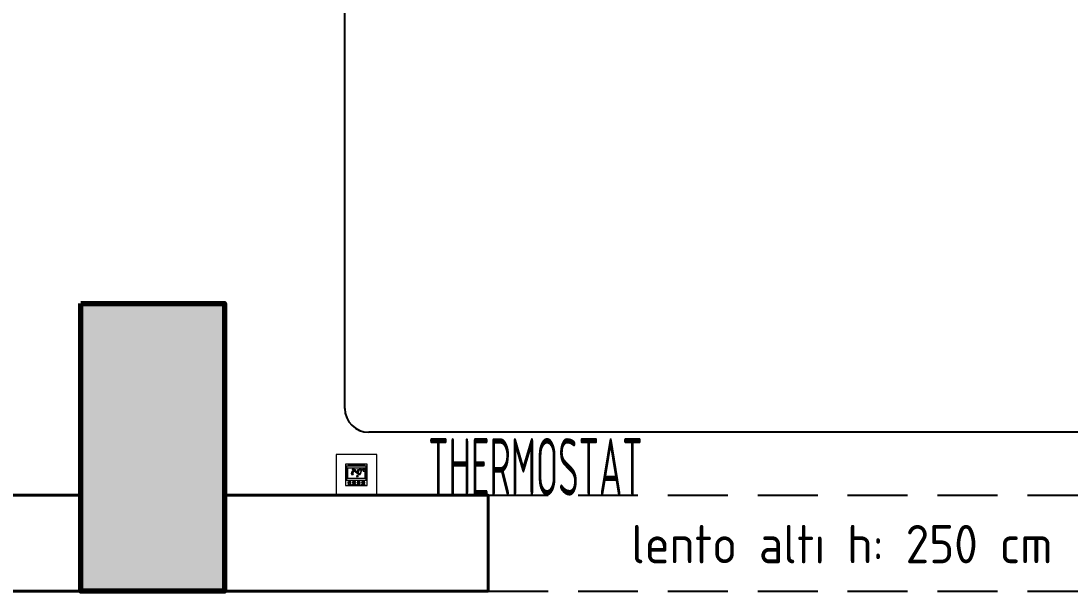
# Model space of a CAD drawing. Header units: centimetres. Extents: x 31 to 22766, y 238 to 3306.
# Drawn here: x 2354.5 to 2573.4, y 802 to 921 of the extents above; entities that cross this region are included whole.
import ezdxf
from ezdxf.xclip import XClip

# ---------------------------------------------------------------- set-up
doc = ezdxf.new("R2010")
doc.units = ezdxf.units.CM
doc.header["$XCLIPFRAME"] = 0
doc.linetypes.add('HIDDEN', pattern=[0.375, 0.25, -0.125])
doc.linetypes.add('HIDDEN2', pattern=[0.1875, 0.125, -0.0625])
for name, color, linetype, lineweight in [('00_BORDA_BETONARME', 5, 'Continuous', 70), ('00_BORDA_DUVAR', 8, 'Continuous', 40), ('00_BORDA_SIVA', 5, 'Continuous', 25), ('00_BORDA_TARAMA', 5, 'Continuous', 9), ('elektr.k anahtar-priz', 4, 'Continuous', 0), ('Elektrik Anahtar Priz.', 4, 'Continuous', 0), ('YAZI1', 8, 'Continuous', 5)]:
    doc.layers.add(name, color=color, linetype=linetype, lineweight=lineweight)
doc.layers.add('M-CİHAZ', color=7, linetype='Continuous')
doc.layers.add('M-VRF-BORU', color=3, linetype='Continuous')
doc.styles.add('240402_MXM-MLT-DD-MG-E-108-200-SUPERPOZE$0$Standard', font='geniso.shx')
doc.styles.add('style1', font='GENISO.shx', dxfattribs={"height": 80})

# ---------------------------------------------------------------- blocks, each defined once
blk = doc.blocks.new('BETONARME PLANI')
at = {"layer": '00_BORDA_TARAMA'}
h = blk.add_hatch(dxfattribs=at)
h.set_pattern_fill('ANSI36', color=256)
h.set_pattern_definition([(45, (25862.2684, -18283.2323), (1.68379802, 6.1739261), [7.9375, -1.5875, 0, -1.5875])])
h.paths.add_polyline_path([(37985.64, 1232.62), (37985.64, 1202.62), (37925.64, 1202.62), (37925.64, 1232.62)])
h.paths.add_polyline_path([(37955.64, 902.62), (37985.64, 902.62), (37985.64, 842.62), (37955.64, 842.62)])
h.paths.add_polyline_path([(37985.64, 1792.62), (37985.64, 1762.62), (37925.64, 1762.62), (37925.64, 1792.62)])
h.paths.add_polyline_path([(37090.64, 842.62), (37130.64, 842.62), (37130.64, 882.62), (37090.64, 882.62)])
h.paths.add_polyline_path([(37985.64, 352.62), (37985.64, 322.62), (37925.64, 322.62), (37925.64, 352.62)])
h.paths.add_polyline_path([(37090.64, 1272.62), (37130.64, 1272.62), (37130.64, 1312.62), (37090.64, 1312.62)])
h.paths.add_polyline_path([(37555.64, 1302.62), (37585.64, 1302.62), (37585.64, 1202.62), (37555.64, 1202.62)])
h.paths.add_polyline_path([(37100.64, 382.62), (37130.64, 382.62), (37130.64, 322.62), (37100.64, 322.62)])
h.paths.add_polyline_path([(37130.64, 1752.62), (37130.64, 1792.62), (37100.64, 1792.62), (37100.64, 1752.62)])
h.paths.add_polyline_path([(37585.64, 352.62), (37585.64, 322.62), (37525.64, 322.62), (37525.64, 352.62)])
h.paths.add_polyline_path([(37585.64, 842.62), (37560.64, 842.62), (37560.64, 992.62), (37585.64, 992.62)])
h.paths.add_polyline_path([(36035.64, 382.62), (36065.64, 382.62), (36065.64, 322.62), (36035.64, 322.62)])
h.paths.add_polyline_path([(36645.64, 1792.62), (36675.64, 1792.62), (36675.64, 1732.62), (36645.64, 1732.62)])
h.paths.add_polyline_path([(35505.64, 382.62), (35535.64, 382.62), (35535.64, 322.62), (35505.64, 322.62)])
h.paths.add_polyline_path([(36065.64, 1792.62), (36065.64, 1767.62), (35915.64, 1767.62), (35915.64, 1792.62)])
h.paths.add_polyline_path([(37585.64, 1792.62), (37585.64, 1762.62), (37525.64, 1762.62), (37525.64, 1792.62)])
h.paths.add_polyline_path([(36645.64, 382.62), (36675.64, 382.62), (36675.64, 322.62), (36645.64, 322.62)])
h.paths.add_polyline_path([(36645.64, 902.62), (36675.64, 902.62), (36675.64, 842.62), (36645.64, 842.62)])
h.paths.add_polyline_path([(36065.64, 1297.62), (36065.64, 1272.62), (35915.64, 1272.62), (35915.64, 1297.62)])
h.paths.add_polyline_path([(35565.64, 1302.62), (35565.64, 1272.62), (35505.64, 1272.62), (35505.64, 1302.62)])
h.paths.add_polyline_path([(36035.64, 902.62), (36065.64, 902.62), (36065.64, 842.62), (36035.64, 842.62)])
h.paths.add_polyline_path([(35505.64, 902.62), (35535.64, 902.62), (35535.64, 842.62), (35505.64, 842.62)])
h.paths.add_polyline_path([(34925.64, 352.62), (34925.64, 322.62), (34865.64, 322.62), (34865.64, 352.62)])
h.paths.add_polyline_path([(34865.64, 992.62), (34890.64, 992.62), (34890.64, 842.62), (34865.64, 842.62)])
h.paths.add_polyline_path([(34925.64, 1792.62), (34925.64, 1762.62), (34865.64, 1762.62), (34865.64, 1792.62)])
h.paths.add_polyline_path([(34925.64, 1302.62), (34925.64, 1272.62), (34865.64, 1272.62), (34865.64, 1302.62)])
h.paths.add_polyline_path([(36645.64, 1332.62), (36675.64, 1332.62), (36675.64, 1272.62), (36645.64, 1272.62)])
h.paths.add_polyline_path([(35505.64, 1762.62), (35505.64, 1792.62), (35565.64, 1792.62), (35565.64, 1762.62)])
at = {"layer": '00_BORDA_BETONARME', "lineweight": 70, "ltscale": 3}
blk.add_lwpolyline([(36645.64, 382.62), (36675.64, 382.62), (36675.64, 322.62), (36645.64, 322.62)], close=True, dxfattribs=at)
blk = doc.blocks.new('DUVAR PLANI')
at = {"layer": '00_BORDA_DUVAR', "lineweight": 40}
blk.add_lwpolyline([(36645.64, 5322.62), (36560.64, 5322.62), (36560.64, 5342.62), (36645.64, 5342.62)], dxfattribs=at)
at = {"layer": '00_BORDA_DUVAR', "lineweight": 40, "extrusion": (1.81127e-16, 0, -1)}
blk.add_lwpolyline([(-36675.64, 5322.62), (-36730.64, 5322.62), (-36730.64, 5342.62), (-36675.64, 5342.62)], dxfattribs=at)
at = {"layer": '00_BORDA_SIVA', "color": 251, "linetype": 'HIDDEN', "ltscale": 50}
for p, q in [((36730.64, 5342.62), (36880.64, 5342.62)), ((36730.64, 5322.62), (36880.64, 5322.62))]:
    blk.add_line(p, q, dxfattribs=at)
blk.add_blockref('BETONARME PLANI', (0, 5000))
blk = doc.blocks.new('termostat')
at = {"layer": 'elektr.k anahtar-priz', "lineweight": 5}
for p, q in [((42956.65, 2726.3, -297.18), (42956.65, 2726.15, -297.18)), ((42956.68, 2726.11, -297.18), (42956.69, 2726.11, -297.18)), ((42956.71, 2726.15, -297.18), (42956.71, 2726.3, -297.18)), ((42956.74, 2726.34, -297.18), (42956.79, 2726.34, -297.18)), ((42956.82, 2726.3, -297.18), (42956.82, 2726.15, -297.18)), ((42956.85, 2726.11, -297.18), (42956.86, 2726.11, -297.18)), ((42956.88, 2726.15, -297.18), (42956.88, 2726.3, -297.18)), ((42956.91, 2726.34, -297.18), (42956.97, 2726.34, -297.18)), ((42956.99, 2726.3, -297.18), (42956.99, 2726.15, -297.18)), ((42957.02, 2726.11, -297.18), (42957.03, 2726.11, -297.18)), ((42957.05, 2726.15, -297.18), (42957.05, 2726.3, -297.18)), ((42957.08, 2726.34, -297.18), (42957.14, 2726.34, -297.18)), ((42957.16, 2726.3, -297.18), (42957.16, 2726.15, -297.18)), ((42957.19, 2726.11, -297.18), (42957.2, 2726.11, -297.18)), ((42957.23, 2726.15, -297.18), (42957.23, 2726.3, -297.18)), ((42957.25, 2726.34, -297.18), (42957.31, 2726.34, -297.18)), ((42957.33, 2726.3, -297.18), (42957.33, 2726.15, -297.18)), ((42957.36, 2726.11, -297.18), (42957.37, 2726.11, -297.18)), ((42957.4, 2726.15, -297.18), (42957.4, 2726.3, -297.18)), ((42957.42, 2726.34, -297.18), (42957.48, 2726.34, -297.18)), ((42957.5, 2726.3, -297.18), (42957.5, 2726.15, -297.18)), ((42957.53, 2726.11, -297.18), (42957.54, 2726.11, -297.18)), ((42957.57, 2726.15, -297.18), (42957.57, 2726.3, -297.18)), ((42957.59, 2726.34, -297.18), (42957.65, 2726.34, -297.18)), ((42957.68, 2726.3, -297.18), (42957.68, 2726.15, -297.18)), ((42957.7, 2726.11, -297.18), (42957.71, 2726.11, -297.18)), ((42957.74, 2726.15, -297.18), (42957.74, 2726.3, -297.18)), ((42957.76, 2726.34, -297.18), (42957.82, 2726.34, -297.18)), ((42957.85, 2726.3, -297.18), (42957.85, 2726.15, -297.18)), ((42957.87, 2726.11, -297.18), (42957.88, 2726.11, -297.18)), ((42957.91, 2726.15, -297.18), (42957.91, 2726.3, -297.18)), ((42957.93, 2726.34, -297.18), (42957.99, 2726.34, -297.18)), ((42958.02, 2726.3, -297.18), (42958.02, 2726.15, -297.18)), ((42958.04, 2726.11, -297.18), (42958.05, 2726.11, -297.18)), ((42958.08, 2726.15, -297.18), (42958.08, 2726.3, -297.18)), ((42958.11, 2726.34, -297.18), (42958.16, 2726.34, -297.18)), ((42958.19, 2726.3, -297.18), (42958.19, 2726.15, -297.18)), ((42958.21, 2726.11, -297.18), (42958.22, 2726.11, -297.18)), ((42958.25, 2726.15, -297.18), (42958.25, 2726.3, -297.18)), ((42958.28, 2726.34, -297.18), (42958.33, 2726.34, -297.18)), ((42958.36, 2726.3, -297.18), (42958.36, 2726.15, -297.18)), ((42958.39, 2726.11, -297.18), (42958.39, 2726.11, -297.18)), ((42958.42, 2726.15, -297.18), (42958.42, 2726.3, -297.18)), ((42958.45, 2726.34, -297.18), (42958.5, 2726.34, -297.18)), ((42958.53, 2726.3, -297.18), (42958.53, 2726.15, -297.18)), ((42958.56, 2726.11, -297.18), (42958.57, 2726.11, -297.18)), ((42958.59, 2726.15, -297.18), (42958.59, 2726.3, -297.18)), ((42958.62, 2726.34, -297.18), (42958.67, 2726.34, -297.18)), ((42958.7, 2726.3, -297.18), (42958.7, 2726.15, -297.18)), ((42958.73, 2726.11, -297.18), (42958.74, 2726.11, -297.18)), ((42958.76, 2726.15, -297.18), (42958.76, 2726.3, -297.18)), ((42958.79, 2726.34, -297.18), (42958.84, 2726.34, -297.18)), ((42958.87, 2726.3, -297.18), (42958.87, 2726.15, -297.18)), ((42958.9, 2726.11, -297.18), (42958.91, 2726.11, -297.18)), ((42958.93, 2726.15, -297.18), (42958.93, 2726.3, -297.18)), ((42958.96, 2726.34, -297.18), (42959.02, 2726.34, -297.18)), ((42959.04, 2726.3, -297.18), (42959.04, 2726.15, -297.18)), ((42959.07, 2726.11, -297.18), (42959.08, 2726.11, -297.18)), ((42959.1, 2726.15, -297.18), (42959.1, 2726.3, -297.18)), ((42959.13, 2726.34, -297.18), (42959.19, 2726.34, -297.18)), ((42959.21, 2726.3, -297.18), (42959.21, 2726.15, -297.18)), ((42959.24, 2726.11, -297.18), (42959.25, 2726.11, -297.18)), ((42959.27, 2726.15, -297.18), (42959.27, 2726.3, -297.18)), ((42959.3, 2726.34, -297.18), (42959.36, 2726.34, -297.18)), ((42959.38, 2726.3, -297.18), (42959.38, 2726.15, -297.18)), ((42959.41, 2726.11, -297.18), (42959.42, 2726.11, -297.18)), ((42959.45, 2726.15, -297.18), (42959.45, 2726.3, -297.18)), ((42959.47, 2726.34, -297.18), (42959.53, 2726.34, -297.18)), ((42959.55, 2726.3, -297.18), (42959.55, 2726.15, -297.18)), ((42959.58, 2726.11, -297.18), (42959.59, 2726.11, -297.18)), ((42959.62, 2726.15, -297.18), (42959.62, 2726.3, -297.18)), ((42959.64, 2726.34, -297.18), (42959.7, 2726.34, -297.18)), ((42959.73, 2726.3, -297.18), (42959.73, 2726.15, -297.18)), ((42959.75, 2726.11, -297.18), (42959.76, 2726.11, -297.18)), ((42959.79, 2726.15, -297.18), (42959.79, 2726.3, -297.18)), ((42959.81, 2726.34, -297.18), (42959.87, 2726.34, -297.18)), ((42959.9, 2726.3, -297.18), (42959.9, 2726.15, -297.18)), ((42959.92, 2726.11, -297.18), (42959.93, 2726.11, -297.18)), ((42959.96, 2726.15, -297.18), (42959.96, 2726.3, -297.18)), ((42959.98, 2726.34, -297.18), (42960.04, 2726.34, -297.18)), ((42960.07, 2726.3, -297.18), (42960.07, 2726.15, -297.18)), ((42960.09, 2726.11, -297.18), (42960.1, 2726.11, -297.18)), ((42960.13, 2726.15, -297.18), (42960.13, 2726.3, -297.18)), ((42956.65, 2721.88, -297.18), (42956.65, 2722.03, -297.18)), ((42956.68, 2722.07, -297.18), (42956.69, 2722.07, -297.18)), ((42956.71, 2722.03, -297.18), (42956.71, 2721.88, -297.18)), ((42956.74, 2721.84, -297.18), (42956.79, 2721.84, -297.18)), ((42956.82, 2721.88, -297.18), (42956.82, 2722.03, -297.18)), ((42956.85, 2722.07, -297.18), (42956.86, 2722.07, -297.18)), ((42956.88, 2722.03, -297.18), (42956.88, 2721.88, -297.18)), ((42956.91, 2721.84, -297.18), (42956.97, 2721.84, -297.18)), ((42956.99, 2721.88, -297.18), (42956.99, 2722.03, -297.18)), ((42957.02, 2722.07, -297.18), (42957.03, 2722.07, -297.18)), ((42957.05, 2722.03, -297.18), (42957.05, 2721.88, -297.18)), ((42957.08, 2721.84, -297.18), (42957.14, 2721.84, -297.18)), ((42957.16, 2721.88, -297.18), (42957.16, 2722.03, -297.18)), ((42957.19, 2722.07, -297.18), (42957.2, 2722.07, -297.18)), ((42957.23, 2722.03, -297.18), (42957.23, 2721.88, -297.18)), ((42957.25, 2721.84, -297.18), (42957.31, 2721.84, -297.18)), ((42957.33, 2721.88, -297.18), (42957.33, 2722.03, -297.18)), ((42957.36, 2722.07, -297.18), (42957.37, 2722.07, -297.18)), ((42957.4, 2722.03, -297.18), (42957.4, 2721.88, -297.18)), ((42957.42, 2721.84, -297.18), (42957.48, 2721.84, -297.18)), ((42957.5, 2721.88, -297.18), (42957.5, 2722.03, -297.18)), ((42957.53, 2722.07, -297.18), (42957.54, 2722.07, -297.18)), ((42957.57, 2722.03, -297.18), (42957.57, 2721.88, -297.18)), ((42957.59, 2721.84, -297.18), (42957.65, 2721.84, -297.18)), ((42957.68, 2721.88, -297.18), (42957.68, 2722.03, -297.18)), ((42957.7, 2722.07, -297.18), (42957.71, 2722.07, -297.18)), ((42957.74, 2722.03, -297.18), (42957.74, 2721.88, -297.18)), ((42957.76, 2721.84, -297.18), (42957.82, 2721.84, -297.18)), ((42957.85, 2721.88, -297.18), (42957.85, 2722.03, -297.18)), ((42957.87, 2722.07, -297.18), (42957.88, 2722.07, -297.18)), ((42957.91, 2722.03, -297.18), (42957.91, 2721.88, -297.18)), ((42957.93, 2721.84, -297.18), (42957.99, 2721.84, -297.18)), ((42958.02, 2721.88, -297.18), (42958.02, 2722.03, -297.18)), ((42958.04, 2722.07, -297.18), (42958.05, 2722.07, -297.18)), ((42958.08, 2722.03, -297.18), (42958.08, 2721.88, -297.18)), ((42958.11, 2721.84, -297.18), (42958.16, 2721.84, -297.18)), ((42958.19, 2721.88, -297.18), (42958.19, 2722.03, -297.18)), ((42958.21, 2722.07, -297.18), (42958.22, 2722.07, -297.18)), ((42958.25, 2722.03, -297.18), (42958.25, 2721.88, -297.18)), ((42958.28, 2721.84, -297.18), (42958.33, 2721.84, -297.18)), ((42958.36, 2721.88, -297.18), (42958.36, 2722.03, -297.18)), ((42958.39, 2722.07, -297.18), (42958.39, 2722.07, -297.18)), ((42958.42, 2722.03, -297.18), (42958.42, 2721.88, -297.18)), ((42958.45, 2721.84, -297.18), (42958.5, 2721.84, -297.18)), ((42958.53, 2721.88, -297.18), (42958.53, 2722.03, -297.18)), ((42958.56, 2722.07, -297.18), (42958.57, 2722.07, -297.18)), ((42958.59, 2722.03, -297.18), (42958.59, 2721.88, -297.18)), ((42958.62, 2721.84, -297.18), (42958.67, 2721.84, -297.18)), ((42958.7, 2721.88, -297.18), (42958.7, 2722.03, -297.18)), ((42958.73, 2722.07, -297.18), (42958.74, 2722.07, -297.18)), ((42958.76, 2722.03, -297.18), (42958.76, 2721.88, -297.18)), ((42958.79, 2721.84, -297.18), (42958.84, 2721.84, -297.18)), ((42958.87, 2721.88, -297.18), (42958.87, 2722.03, -297.18)), ((42958.9, 2722.07, -297.18), (42958.91, 2722.07, -297.18)), ((42958.93, 2722.03, -297.18), (42958.93, 2721.88, -297.18)), ((42958.96, 2721.84, -297.18), (42959.02, 2721.84, -297.18)), ((42959.04, 2721.88, -297.18), (42959.04, 2722.03, -297.18)), ((42959.07, 2722.07, -297.18), (42959.08, 2722.07, -297.18)), ((42959.1, 2722.03, -297.18), (42959.1, 2721.88, -297.18)), ((42959.13, 2721.84, -297.18), (42959.19, 2721.84, -297.18)), ((42959.21, 2721.88, -297.18), (42959.21, 2722.03, -297.18)), ((42959.24, 2722.07, -297.18), (42959.25, 2722.07, -297.18)), ((42959.27, 2722.03, -297.18), (42959.27, 2721.88, -297.18)), ((42959.3, 2721.84, -297.18), (42959.36, 2721.84, -297.18)), ((42959.38, 2721.88, -297.18), (42959.38, 2722.03, -297.18)), ((42959.41, 2722.07, -297.18), (42959.42, 2722.07, -297.18)), ((42959.45, 2722.03, -297.18), (42959.45, 2721.88, -297.18)), ((42959.47, 2721.84, -297.18), (42959.53, 2721.84, -297.18)), ((42959.55, 2721.88, -297.18), (42959.55, 2722.03, -297.18)), ((42959.58, 2722.07, -297.18), (42959.59, 2722.07, -297.18)), ((42959.62, 2722.03, -297.18), (42959.62, 2721.88, -297.18)), ((42959.64, 2721.84, -297.18), (42959.7, 2721.84, -297.18)), ((42959.73, 2721.88, -297.18), (42959.73, 2722.03, -297.18)), ((42959.75, 2722.07, -297.18), (42959.76, 2722.07, -297.18)), ((42959.79, 2722.03, -297.18), (42959.79, 2721.88, -297.18)), ((42959.81, 2721.84, -297.18), (42959.87, 2721.84, -297.18)), ((42959.9, 2721.88, -297.18), (42959.9, 2722.03, -297.18)), ((42959.92, 2722.07, -297.18), (42959.93, 2722.07, -297.18)), ((42959.96, 2722.03, -297.18), (42959.96, 2721.88, -297.18)), ((42959.98, 2721.84, -297.18), (42960.04, 2721.84, -297.18)), ((42960.07, 2721.88, -297.18), (42960.07, 2722.03, -297.18)), ((42960.09, 2722.07, -297.18), (42960.1, 2722.07, -297.18)), ((42960.13, 2722.03, -297.18), (42960.13, 2721.88, -297.18))]:
    blk.add_line(p, q, dxfattribs=at)
at = {"layer": 'elektr.k anahtar-priz', "color": 6, "lineweight": 5}
for points in [[(42954.14, 2719.84), (42962.64, 2719.84), (42962.64, 2728.34), (42954.14, 2728.34)], [(42956.14, 2721.84), (42960.64, 2721.84), (42960.64, 2726.34), (42956.14, 2726.34)]]:
    blk.add_lwpolyline(points, close=True, dxfattribs=at)
at = {"layer": 'elektr.k anahtar-priz', "lineweight": 5}
for points in [[(42956.33, 2722.99), (42960.42, 2722.99), (42960.42, 2725.9), (42956.33, 2725.9)], [(42956.5, 2723.36), (42960.23, 2723.36), (42960.23, 2725.5), (42956.5, 2725.5)], [(42957.53, 2725.23), (42957.57, 2725.16), (42957.9, 2725.16), (42957.99, 2725.23), (42957.93, 2725.28), (42957.6, 2725.28)], [(42957.99, 2724.83), (42958.06, 2725.14), (42958.02, 2725.21), (42957.93, 2725.13), (42957.86, 2724.82), (42957.92, 2724.77)], [(42958.21, 2724.83), (42958.27, 2725.14), (42958.23, 2725.21), (42958.14, 2725.13), (42958.08, 2724.82), (42958.14, 2724.77)], [(42958.68, 2724.83), (42958.75, 2725.14), (42958.71, 2725.21), (42958.62, 2725.13), (42958.55, 2724.82), (42958.62, 2724.77)], [(42958.93, 2724.83), (42958.99, 2725.14), (42958.95, 2725.21), (42958.86, 2725.13), (42958.8, 2724.82), (42958.86, 2724.77)], [(42958.96, 2725.23), (42959, 2725.16), (42959.33, 2725.16), (42959.42, 2725.23), (42959.36, 2725.28), (42959.02, 2725.28)], [(42959.42, 2724.83), (42959.49, 2725.14), (42959.44, 2725.21), (42959.36, 2725.13), (42959.29, 2724.82), (42959.35, 2724.77)], [(42959.85, 2725.11), (42959.87, 2725.22), (42959.86, 2725.25), (42959.82, 2725.22), (42959.8, 2725.1), (42959.82, 2725.08)], [(42959.86, 2725.27), (42959.88, 2725.24), (42960.02, 2725.24), (42960.06, 2725.27), (42960.03, 2725.29), (42959.89, 2725.29)], [(42957.4, 2724.34), (42957.47, 2724.65), (42957.43, 2724.73), (42957.34, 2724.65), (42957.27, 2724.34), (42957.34, 2724.28)], [(42957.35, 2724.26), (42957.39, 2724.19), (42957.72, 2724.19), (42957.8, 2724.27), (42957.75, 2724.32), (42957.41, 2724.32)], [(42957.44, 2724.75), (42957.48, 2724.67), (42957.81, 2724.67), (42957.89, 2724.75), (42957.84, 2724.8), (42957.5, 2724.8)], [(42958.58, 2724.34), (42958.64, 2724.65), (42958.6, 2724.73), (42958.51, 2724.65), (42958.45, 2724.34), (42958.51, 2724.28)], [(42958.83, 2724.34), (42958.9, 2724.65), (42958.86, 2724.73), (42958.77, 2724.65), (42958.7, 2724.34), (42958.77, 2724.28)], [(42958.78, 2724.26), (42958.82, 2724.19), (42959.15, 2724.19), (42959.23, 2724.27), (42959.17, 2724.32), (42958.84, 2724.32)], [(42959.31, 2724.34), (42959.37, 2724.65), (42959.33, 2724.73), (42959.24, 2724.65), (42959.18, 2724.34), (42959.24, 2724.28)], [(42959.8, 2724.91), (42959.83, 2725.03), (42959.81, 2725.06), (42959.78, 2725.03), (42959.75, 2724.91), (42959.78, 2724.89)], [(42959.79, 2724.87), (42959.8, 2724.84), (42959.95, 2724.84), (42959.98, 2724.87), (42959.96, 2724.89), (42959.81, 2724.89)]]:
    blk.add_lwpolyline(points, close=True, dxfattribs=at)
at = {"layer": 'elektr.k anahtar-priz', "lineweight": 5, "elevation": -297.18}
blk.add_lwpolyline([(42958.15, 2724.75), (42958.19, 2724.67), (42958.52, 2724.67), (42958.6, 2724.75), (42958.54, 2724.8), (42958.21, 2724.8)], close=True, dxfattribs=at)
at = {"layer": 'elektr.k anahtar-priz', "lineweight": 5}
for points in [[(42957.85, 2722.57), (42957.7, 2722.57), (42957.86, 2722.45)], [(42957.94, 2722.57), (42958.08, 2722.57), (42957.92, 2722.45)], [(42958.81, 2722.46), (42958.67, 2722.46), (42958.83, 2722.58)], [(42958.9, 2722.46), (42959.05, 2722.46), (42958.89, 2722.58)]]:
    blk.add_lwpolyline(points, dxfattribs=at)
for centre, radius in [((42959.7, 2725.23, -297.18), 0.0522), ((42958.64, 2724.24, -297.18), 0.0352), ((42956.92, 2722.52, -297.18), 0.106)]:
    blk.add_circle(centre, radius, dxfattribs=at)
at = {"layer": 'elektr.k anahtar-priz', "lineweight": 5, "extrusion": (0, 0, -1)}
for centre in [(-42956.92, 2722.52, 297.18), (-42957.89, 2722.52, 297.18), (-42958.86, 2722.52, 297.18), (-42959.83, 2722.52, 297.18)]:
    blk.add_circle(centre, 0.347, dxfattribs=at)
for centre, radius, start, end in [((-42957.64, 2722.59, 297.18), 0.03, 307.2092, 90), ((-42957.85, 2722.43, 297.18), 0.025, 180, 307.2092), ((-42957.85, 2722.6, 297.18), 0.025, 90, 180), ((-42957.85, 2722.6, 297.18), 0.025, 180, 270), ((-42957.85, 2722.43, 297.18), 0.025, 127.2092, 180), ((-42958.9, 2722.6, 297.18), 0.025, 0, 127.2092), ((-42958.9, 2722.6, 297.18), 0.025, 307.2092, 0), ((-42958.9, 2722.43, 297.18), 0.025, 0, 90), ((-42958.9, 2722.43, 297.18), 0.025, 270, 0), ((-42959.11, 2722.44, 297.18), 0.03, 127.2092, 270), ((-42959.64, 2722.47, 297.18), 0.025, 346.8608, 90), ((-42959.64, 2722.47, 297.18), 0.025, 90, 166.8608), ((-42959.78, 2722.32, 297.18), 0.025, 180, 283.1392), ((-42959.78, 2722.32, 297.18), 0.025, 103.1392, 180), ((-42959.87, 2722.71, 297.18), 0.025, 0, 103.1392), ((-42959.87, 2722.71, 297.18), 0.025, 283.1392, 0), ((-42959.87, 2722.32, 297.18), 0.025, 0, 76.8608), ((-42959.87, 2722.32, 297.18), 0.025, 256.8608, 0), ((-42960.02, 2722.56, 297.18), 0.025, 270, 346.8608), ((-42960.02, 2722.47, 297.18), 0.025, 13.1392, 90), ((-42960.02, 2722.56, 297.18), 0.025, 166.8608, 270), ((-42960.02, 2722.47, 297.18), 0.025, 90, 193.1392)]:
    blk.add_arc(centre, radius, start, end, dxfattribs=at)
at = {"layer": 'elektr.k anahtar-priz', "lineweight": 5}
for centre, radius, start, end in [((42957.94, 2722.6, -297.18), 0.025, 90, 180), ((42957.94, 2722.6, -297.18), 0.025, 180, 270), ((42957.94, 2722.43, -297.18), 0.025, 127.2092, 180), ((42957.94, 2722.43, -297.18), 0.025, 180, 307.2092), ((42958.14, 2722.59, -297.18), 0.03, 307.2092, 90), ((42958.61, 2722.44, -297.18), 0.03, 127.2092, 270), ((42958.81, 2722.6, -297.18), 0.025, 0, 127.2092), ((42958.81, 2722.43, -297.18), 0.025, 0, 90), ((42958.81, 2722.43, -297.18), 0.025, 270, 0), ((42958.81, 2722.6, -297.18), 0.025, 307.2092, 0), ((42959.64, 2722.56, -297.18), 0.025, 166.8608, 270), ((42959.64, 2722.56, -297.18), 0.025, 270, 346.8608), ((42959.78, 2722.71, -297.18), 0.025, 0, 103.1392), ((42959.78, 2722.71, -297.18), 0.025, 283.1392, 0)]:
    blk.add_arc(centre, radius, start, end, dxfattribs=at)
for points, weights in [([(42956.62, 2726.34, -297.18), (42956.65, 2726.34, -297.18), (42956.65, 2726.3, -297.18)], [1, 0.707106781187, 1]), ([(42956.65, 2726.15, -297.18), (42956.65, 2726.11, -297.18), (42956.68, 2726.11, -297.18)], [1, 0.707106781187, 1]), ([(42956.69, 2726.11, -297.18), (42956.71, 2726.11, -297.18), (42956.71, 2726.15, -297.18)], [1, 0.707106781187, 1]), ([(42956.71, 2726.3, -297.18), (42956.71, 2726.34, -297.18), (42956.74, 2726.34, -297.18)], [1, 0.707106781187, 1]), ([(42956.79, 2726.34, -297.18), (42956.82, 2726.34, -297.18), (42956.82, 2726.3, -297.18)], [1, 0.707106781187, 1]), ([(42956.82, 2726.15, -297.18), (42956.82, 2726.11, -297.18), (42956.85, 2726.11, -297.18)], [1, 0.707106781187, 1]), ([(42956.86, 2726.11, -297.18), (42956.88, 2726.11, -297.18), (42956.88, 2726.15, -297.18)], [1, 0.707106781187, 1]), ([(42956.88, 2726.3, -297.18), (42956.88, 2726.34, -297.18), (42956.91, 2726.34, -297.18)], [1, 0.707106781187, 1]), ([(42956.97, 2726.34, -297.18), (42956.99, 2726.34, -297.18), (42956.99, 2726.3, -297.18)], [1, 0.707106781187, 1]), ([(42956.99, 2726.15, -297.18), (42956.99, 2726.11, -297.18), (42957.02, 2726.11, -297.18)], [1, 0.707106781187, 1]), ([(42957.03, 2726.11, -297.18), (42957.05, 2726.11, -297.18), (42957.05, 2726.15, -297.18)], [1, 0.707106781187, 1]), ([(42957.05, 2726.3, -297.18), (42957.05, 2726.34, -297.18), (42957.08, 2726.34, -297.18)], [1, 0.707106781187, 1]), ([(42957.14, 2726.34, -297.18), (42957.16, 2726.34, -297.18), (42957.16, 2726.3, -297.18)], [1, 0.707106781187, 1]), ([(42957.16, 2726.15, -297.18), (42957.16, 2726.11, -297.18), (42957.19, 2726.11, -297.18)], [1, 0.707106781187, 1]), ([(42957.2, 2726.11, -297.18), (42957.23, 2726.11, -297.18), (42957.23, 2726.15, -297.18)], [1, 0.707106781187, 1]), ([(42957.23, 2726.3, -297.18), (42957.23, 2726.34, -297.18), (42957.25, 2726.34, -297.18)], [1, 0.707106781187, 1]), ([(42957.31, 2726.34, -297.18), (42957.33, 2726.34, -297.18), (42957.33, 2726.3, -297.18)], [1, 0.707106781187, 1]), ([(42957.33, 2726.15, -297.18), (42957.33, 2726.11, -297.18), (42957.36, 2726.11, -297.18)], [1, 0.707106781187, 1]), ([(42957.37, 2726.11, -297.18), (42957.4, 2726.11, -297.18), (42957.4, 2726.15, -297.18)], [1, 0.707106781187, 1]), ([(42957.4, 2726.3, -297.18), (42957.4, 2726.34, -297.18), (42957.42, 2726.34, -297.18)], [1, 0.707106781187, 1]), ([(42957.48, 2726.34, -297.18), (42957.5, 2726.34, -297.18), (42957.5, 2726.3, -297.18)], [1, 0.707106781187, 1]), ([(42957.5, 2726.15, -297.18), (42957.5, 2726.11, -297.18), (42957.53, 2726.11, -297.18)], [1, 0.707106781187, 1]), ([(42957.54, 2726.11, -297.18), (42957.57, 2726.11, -297.18), (42957.57, 2726.15, -297.18)], [1, 0.707106781187, 1]), ([(42957.57, 2726.3, -297.18), (42957.57, 2726.34, -297.18), (42957.59, 2726.34, -297.18)], [1, 0.707106781187, 1]), ([(42957.65, 2726.34, -297.18), (42957.68, 2726.34, -297.18), (42957.68, 2726.3, -297.18)], [1, 0.707106781187, 1]), ([(42957.68, 2726.15, -297.18), (42957.68, 2726.11, -297.18), (42957.7, 2726.11, -297.18)], [1, 0.707106781187, 1]), ([(42957.71, 2726.11, -297.18), (42957.74, 2726.11, -297.18), (42957.74, 2726.15, -297.18)], [1, 0.707106781187, 1]), ([(42957.74, 2726.3, -297.18), (42957.74, 2726.34, -297.18), (42957.76, 2726.34, -297.18)], [1, 0.707106781187, 1]), ([(42957.82, 2726.34, -297.18), (42957.85, 2726.34, -297.18), (42957.85, 2726.3, -297.18)], [1, 0.707106781187, 1]), ([(42957.85, 2726.15, -297.18), (42957.85, 2726.11, -297.18), (42957.87, 2726.11, -297.18)], [1, 0.707106781187, 1]), ([(42957.88, 2726.11, -297.18), (42957.91, 2726.11, -297.18), (42957.91, 2726.15, -297.18)], [1, 0.707106781187, 1]), ([(42957.91, 2726.3, -297.18), (42957.91, 2726.34, -297.18), (42957.93, 2726.34, -297.18)], [1, 0.707106781187, 1]), ([(42957.99, 2726.34, -297.18), (42958.02, 2726.34, -297.18), (42958.02, 2726.3, -297.18)], [1, 0.707106781187, 1]), ([(42958.02, 2726.15, -297.18), (42958.02, 2726.11, -297.18), (42958.04, 2726.11, -297.18)], [1, 0.707106781187, 1]), ([(42958.05, 2726.11, -297.18), (42958.08, 2726.11, -297.18), (42958.08, 2726.15, -297.18)], [1, 0.707106781187, 1]), ([(42958.08, 2726.3, -297.18), (42958.08, 2726.34, -297.18), (42958.11, 2726.34, -297.18)], [1, 0.707106781187, 1]), ([(42958.16, 2726.34, -297.18), (42958.19, 2726.34, -297.18), (42958.19, 2726.3, -297.18)], [1, 0.707106781187, 1]), ([(42958.19, 2726.15, -297.18), (42958.19, 2726.11, -297.18), (42958.21, 2726.11, -297.18)], [1, 0.707106781187, 1]), ([(42958.22, 2726.11, -297.18), (42958.25, 2726.11, -297.18), (42958.25, 2726.15, -297.18)], [1, 0.707106781187, 1]), ([(42958.25, 2726.3, -297.18), (42958.25, 2726.34, -297.18), (42958.28, 2726.34, -297.18)], [1, 0.707106781187, 1]), ([(42958.33, 2726.34, -297.18), (42958.36, 2726.34, -297.18), (42958.36, 2726.3, -297.18)], [1, 0.707106781187, 1]), ([(42958.36, 2726.15, -297.18), (42958.36, 2726.11, -297.18), (42958.39, 2726.11, -297.18)], [1, 0.707106781187, 1]), ([(42958.39, 2726.11, -297.18), (42958.42, 2726.11, -297.18), (42958.42, 2726.15, -297.18)], [1, 0.707106781187, 1]), ([(42958.42, 2726.3, -297.18), (42958.42, 2726.34, -297.18), (42958.45, 2726.34, -297.18)], [1, 0.707106781187, 1]), ([(42958.5, 2726.34, -297.18), (42958.53, 2726.34, -297.18), (42958.53, 2726.3, -297.18)], [1, 0.707106781187, 1]), ([(42958.53, 2726.15, -297.18), (42958.53, 2726.11, -297.18), (42958.56, 2726.11, -297.18)], [1, 0.707106781187, 1]), ([(42958.57, 2726.11, -297.18), (42958.59, 2726.11, -297.18), (42958.59, 2726.15, -297.18)], [1, 0.707106781187, 1]), ([(42958.59, 2726.3, -297.18), (42958.59, 2726.34, -297.18), (42958.62, 2726.34, -297.18)], [1, 0.707106781187, 1]), ([(42958.67, 2726.34, -297.18), (42958.7, 2726.34, -297.18), (42958.7, 2726.3, -297.18)], [1, 0.707106781187, 1]), ([(42958.7, 2726.15, -297.18), (42958.7, 2726.11, -297.18), (42958.73, 2726.11, -297.18)], [1, 0.707106781187, 1]), ([(42958.74, 2726.11, -297.18), (42958.76, 2726.11, -297.18), (42958.76, 2726.15, -297.18)], [1, 0.707106781187, 1]), ([(42958.76, 2726.3, -297.18), (42958.76, 2726.34, -297.18), (42958.79, 2726.34, -297.18)], [1, 0.707106781187, 1]), ([(42958.84, 2726.34, -297.18), (42958.87, 2726.34, -297.18), (42958.87, 2726.3, -297.18)], [1, 0.707106781187, 1]), ([(42958.87, 2726.15, -297.18), (42958.87, 2726.11, -297.18), (42958.9, 2726.11, -297.18)], [1, 0.707106781187, 1]), ([(42958.91, 2726.11, -297.18), (42958.93, 2726.11, -297.18), (42958.93, 2726.15, -297.18)], [1, 0.707106781187, 1]), ([(42958.93, 2726.3, -297.18), (42958.93, 2726.34, -297.18), (42958.96, 2726.34, -297.18)], [1, 0.707106781187, 1]), ([(42959.02, 2726.34, -297.18), (42959.04, 2726.34, -297.18), (42959.04, 2726.3, -297.18)], [1, 0.707106781187, 1]), ([(42959.04, 2726.15, -297.18), (42959.04, 2726.11, -297.18), (42959.07, 2726.11, -297.18)], [1, 0.707106781187, 1]), ([(42959.08, 2726.11, -297.18), (42959.1, 2726.11, -297.18), (42959.1, 2726.15, -297.18)], [1, 0.707106781187, 1]), ([(42959.1, 2726.3, -297.18), (42959.1, 2726.34, -297.18), (42959.13, 2726.34, -297.18)], [1, 0.707106781187, 1]), ([(42959.19, 2726.34, -297.18), (42959.21, 2726.34, -297.18), (42959.21, 2726.3, -297.18)], [1, 0.707106781187, 1]), ([(42959.21, 2726.15, -297.18), (42959.21, 2726.11, -297.18), (42959.24, 2726.11, -297.18)], [1, 0.707106781187, 1]), ([(42959.25, 2726.11, -297.18), (42959.27, 2726.11, -297.18), (42959.27, 2726.15, -297.18)], [1, 0.707106781187, 1]), ([(42959.27, 2726.3, -297.18), (42959.27, 2726.34, -297.18), (42959.3, 2726.34, -297.18)], [1, 0.707106781187, 1]), ([(42959.36, 2726.34, -297.18), (42959.38, 2726.34, -297.18), (42959.38, 2726.3, -297.18)], [1, 0.707106781187, 1]), ([(42959.38, 2726.15, -297.18), (42959.38, 2726.11, -297.18), (42959.41, 2726.11, -297.18)], [1, 0.707106781187, 1]), ([(42959.42, 2726.11, -297.18), (42959.45, 2726.11, -297.18), (42959.45, 2726.15, -297.18)], [1, 0.707106781187, 1]), ([(42959.45, 2726.3, -297.18), (42959.45, 2726.34, -297.18), (42959.47, 2726.34, -297.18)], [1, 0.707106781187, 1]), ([(42959.53, 2726.34, -297.18), (42959.55, 2726.34, -297.18), (42959.55, 2726.3, -297.18)], [1, 0.707106781187, 1]), ([(42959.55, 2726.15, -297.18), (42959.55, 2726.11, -297.18), (42959.58, 2726.11, -297.18)], [1, 0.707106781187, 1]), ([(42959.59, 2726.11, -297.18), (42959.62, 2726.11, -297.18), (42959.62, 2726.15, -297.18)], [1, 0.707106781187, 1]), ([(42959.62, 2726.3, -297.18), (42959.62, 2726.34, -297.18), (42959.64, 2726.34, -297.18)], [1, 0.707106781187, 1]), ([(42959.7, 2726.34, -297.18), (42959.73, 2726.34, -297.18), (42959.73, 2726.3, -297.18)], [1, 0.707106781187, 1]), ([(42959.73, 2726.15, -297.18), (42959.73, 2726.11, -297.18), (42959.75, 2726.11, -297.18)], [1, 0.707106781187, 1]), ([(42959.76, 2726.11, -297.18), (42959.79, 2726.11, -297.18), (42959.79, 2726.15, -297.18)], [1, 0.707106781187, 1]), ([(42959.79, 2726.3, -297.18), (42959.79, 2726.34, -297.18), (42959.81, 2726.34, -297.18)], [1, 0.707106781187, 1]), ([(42959.87, 2726.34, -297.18), (42959.9, 2726.34, -297.18), (42959.9, 2726.3, -297.18)], [1, 0.707106781187, 1]), ([(42959.9, 2726.15, -297.18), (42959.9, 2726.11, -297.18), (42959.92, 2726.11, -297.18)], [1, 0.707106781187, 1]), ([(42959.93, 2726.11, -297.18), (42959.96, 2726.11, -297.18), (42959.96, 2726.15, -297.18)], [1, 0.707106781187, 1]), ([(42959.96, 2726.3, -297.18), (42959.96, 2726.34, -297.18), (42959.98, 2726.34, -297.18)], [1, 0.707106781187, 1]), ([(42960.04, 2726.34, -297.18), (42960.07, 2726.34, -297.18), (42960.07, 2726.3, -297.18)], [1, 0.707106781187, 1]), ([(42960.07, 2726.15, -297.18), (42960.07, 2726.11, -297.18), (42960.09, 2726.11, -297.18)], [1, 0.707106781187, 1]), ([(42960.1, 2726.11, -297.18), (42960.13, 2726.11, -297.18), (42960.13, 2726.15, -297.18)], [1, 0.707106781187, 1]), ([(42960.13, 2726.3, -297.18), (42960.13, 2726.34, -297.18), (42960.16, 2726.34, -297.18)], [1, 0.707106781187, 1]), ([(42956.62, 2721.84, -297.18), (42956.65, 2721.84, -297.18), (42956.65, 2721.88, -297.18)], [1, 0.707106781187, 1]), ([(42956.65, 2722.03, -297.18), (42956.65, 2722.07, -297.18), (42956.68, 2722.07, -297.18)], [1, 0.707106781187, 1]), ([(42956.69, 2722.07, -297.18), (42956.71, 2722.07, -297.18), (42956.71, 2722.03, -297.18)], [1, 0.707106781187, 1]), ([(42956.71, 2721.88, -297.18), (42956.71, 2721.84, -297.18), (42956.74, 2721.84, -297.18)], [1, 0.707106781187, 1]), ([(42956.79, 2721.84, -297.18), (42956.82, 2721.84, -297.18), (42956.82, 2721.88, -297.18)], [1, 0.707106781187, 1]), ([(42956.82, 2722.03, -297.18), (42956.82, 2722.07, -297.18), (42956.85, 2722.07, -297.18)], [1, 0.707106781187, 1]), ([(42956.86, 2722.07, -297.18), (42956.88, 2722.07, -297.18), (42956.88, 2722.03, -297.18)], [1, 0.707106781187, 1]), ([(42956.88, 2721.88, -297.18), (42956.88, 2721.84, -297.18), (42956.91, 2721.84, -297.18)], [1, 0.707106781187, 1]), ([(42956.97, 2721.84, -297.18), (42956.99, 2721.84, -297.18), (42956.99, 2721.88, -297.18)], [1, 0.707106781187, 1]), ([(42956.99, 2722.03, -297.18), (42956.99, 2722.07, -297.18), (42957.02, 2722.07, -297.18)], [1, 0.707106781187, 1]), ([(42957.03, 2722.07, -297.18), (42957.05, 2722.07, -297.18), (42957.05, 2722.03, -297.18)], [1, 0.707106781187, 1]), ([(42957.05, 2721.88, -297.18), (42957.05, 2721.84, -297.18), (42957.08, 2721.84, -297.18)], [1, 0.707106781187, 1]), ([(42957.14, 2721.84, -297.18), (42957.16, 2721.84, -297.18), (42957.16, 2721.88, -297.18)], [1, 0.707106781187, 1]), ([(42957.16, 2722.03, -297.18), (42957.16, 2722.07, -297.18), (42957.19, 2722.07, -297.18)], [1, 0.707106781187, 1]), ([(42957.2, 2722.07, -297.18), (42957.23, 2722.07, -297.18), (42957.23, 2722.03, -297.18)], [1, 0.707106781187, 1]), ([(42957.23, 2721.88, -297.18), (42957.23, 2721.84, -297.18), (42957.25, 2721.84, -297.18)], [1, 0.707106781187, 1]), ([(42957.31, 2721.84, -297.18), (42957.33, 2721.84, -297.18), (42957.33, 2721.88, -297.18)], [1, 0.707106781187, 1]), ([(42957.33, 2722.03, -297.18), (42957.33, 2722.07, -297.18), (42957.36, 2722.07, -297.18)], [1, 0.707106781187, 1]), ([(42957.37, 2722.07, -297.18), (42957.4, 2722.07, -297.18), (42957.4, 2722.03, -297.18)], [1, 0.707106781187, 1]), ([(42957.4, 2721.88, -297.18), (42957.4, 2721.84, -297.18), (42957.42, 2721.84, -297.18)], [1, 0.707106781187, 1]), ([(42957.48, 2721.84, -297.18), (42957.5, 2721.84, -297.18), (42957.5, 2721.88, -297.18)], [1, 0.707106781187, 1]), ([(42957.5, 2722.03, -297.18), (42957.5, 2722.07, -297.18), (42957.53, 2722.07, -297.18)], [1, 0.707106781187, 1]), ([(42957.54, 2722.07, -297.18), (42957.57, 2722.07, -297.18), (42957.57, 2722.03, -297.18)], [1, 0.707106781187, 1]), ([(42957.57, 2721.88, -297.18), (42957.57, 2721.84, -297.18), (42957.59, 2721.84, -297.18)], [1, 0.707106781187, 1]), ([(42957.65, 2721.84, -297.18), (42957.68, 2721.84, -297.18), (42957.68, 2721.88, -297.18)], [1, 0.707106781187, 1]), ([(42957.68, 2722.03, -297.18), (42957.68, 2722.07, -297.18), (42957.7, 2722.07, -297.18)], [1, 0.707106781187, 1]), ([(42957.71, 2722.07, -297.18), (42957.74, 2722.07, -297.18), (42957.74, 2722.03, -297.18)], [1, 0.707106781187, 1]), ([(42957.74, 2721.88, -297.18), (42957.74, 2721.84, -297.18), (42957.76, 2721.84, -297.18)], [1, 0.707106781187, 1]), ([(42957.82, 2721.84, -297.18), (42957.85, 2721.84, -297.18), (42957.85, 2721.88, -297.18)], [1, 0.707106781187, 1]), ([(42957.85, 2722.03, -297.18), (42957.85, 2722.07, -297.18), (42957.87, 2722.07, -297.18)], [1, 0.707106781187, 1]), ([(42957.88, 2722.07, -297.18), (42957.91, 2722.07, -297.18), (42957.91, 2722.03, -297.18)], [1, 0.707106781187, 1]), ([(42957.91, 2721.88, -297.18), (42957.91, 2721.84, -297.18), (42957.93, 2721.84, -297.18)], [1, 0.707106781187, 1]), ([(42957.99, 2721.84, -297.18), (42958.02, 2721.84, -297.18), (42958.02, 2721.88, -297.18)], [1, 0.707106781187, 1]), ([(42958.02, 2722.03, -297.18), (42958.02, 2722.07, -297.18), (42958.04, 2722.07, -297.18)], [1, 0.707106781187, 1]), ([(42958.05, 2722.07, -297.18), (42958.08, 2722.07, -297.18), (42958.08, 2722.03, -297.18)], [1, 0.707106781187, 1]), ([(42958.08, 2721.88, -297.18), (42958.08, 2721.84, -297.18), (42958.11, 2721.84, -297.18)], [1, 0.707106781187, 1]), ([(42958.16, 2721.84, -297.18), (42958.19, 2721.84, -297.18), (42958.19, 2721.88, -297.18)], [1, 0.707106781187, 1]), ([(42958.19, 2722.03, -297.18), (42958.19, 2722.07, -297.18), (42958.21, 2722.07, -297.18)], [1, 0.707106781187, 1]), ([(42958.22, 2722.07, -297.18), (42958.25, 2722.07, -297.18), (42958.25, 2722.03, -297.18)], [1, 0.707106781187, 1]), ([(42958.25, 2721.88, -297.18), (42958.25, 2721.84, -297.18), (42958.28, 2721.84, -297.18)], [1, 0.707106781187, 1]), ([(42958.33, 2721.84, -297.18), (42958.36, 2721.84, -297.18), (42958.36, 2721.88, -297.18)], [1, 0.707106781187, 1]), ([(42958.36, 2722.03, -297.18), (42958.36, 2722.07, -297.18), (42958.39, 2722.07, -297.18)], [1, 0.707106781187, 1]), ([(42958.39, 2722.07, -297.18), (42958.42, 2722.07, -297.18), (42958.42, 2722.03, -297.18)], [1, 0.707106781187, 1]), ([(42958.42, 2721.88, -297.18), (42958.42, 2721.84, -297.18), (42958.45, 2721.84, -297.18)], [1, 0.707106781187, 1]), ([(42958.5, 2721.84, -297.18), (42958.53, 2721.84, -297.18), (42958.53, 2721.88, -297.18)], [1, 0.707106781187, 1]), ([(42958.53, 2722.03, -297.18), (42958.53, 2722.07, -297.18), (42958.56, 2722.07, -297.18)], [1, 0.707106781187, 1]), ([(42958.57, 2722.07, -297.18), (42958.59, 2722.07, -297.18), (42958.59, 2722.03, -297.18)], [1, 0.707106781187, 1]), ([(42958.59, 2721.88, -297.18), (42958.59, 2721.84, -297.18), (42958.62, 2721.84, -297.18)], [1, 0.707106781187, 1]), ([(42958.67, 2721.84, -297.18), (42958.7, 2721.84, -297.18), (42958.7, 2721.88, -297.18)], [1, 0.707106781187, 1]), ([(42958.7, 2722.03, -297.18), (42958.7, 2722.07, -297.18), (42958.73, 2722.07, -297.18)], [1, 0.707106781187, 1]), ([(42958.74, 2722.07, -297.18), (42958.76, 2722.07, -297.18), (42958.76, 2722.03, -297.18)], [1, 0.707106781187, 1]), ([(42958.76, 2721.88, -297.18), (42958.76, 2721.84, -297.18), (42958.79, 2721.84, -297.18)], [1, 0.707106781187, 1]), ([(42958.84, 2721.84, -297.18), (42958.87, 2721.84, -297.18), (42958.87, 2721.88, -297.18)], [1, 0.707106781187, 1]), ([(42958.87, 2722.03, -297.18), (42958.87, 2722.07, -297.18), (42958.9, 2722.07, -297.18)], [1, 0.707106781187, 1]), ([(42958.91, 2722.07, -297.18), (42958.93, 2722.07, -297.18), (42958.93, 2722.03, -297.18)], [1, 0.707106781187, 1]), ([(42958.93, 2721.88, -297.18), (42958.93, 2721.84, -297.18), (42958.96, 2721.84, -297.18)], [1, 0.707106781187, 1]), ([(42959.02, 2721.84, -297.18), (42959.04, 2721.84, -297.18), (42959.04, 2721.88, -297.18)], [1, 0.707106781187, 1]), ([(42959.04, 2722.03, -297.18), (42959.04, 2722.07, -297.18), (42959.07, 2722.07, -297.18)], [1, 0.707106781187, 1]), ([(42959.08, 2722.07, -297.18), (42959.1, 2722.07, -297.18), (42959.1, 2722.03, -297.18)], [1, 0.707106781187, 1]), ([(42959.1, 2721.88, -297.18), (42959.1, 2721.84, -297.18), (42959.13, 2721.84, -297.18)], [1, 0.707106781187, 1]), ([(42959.19, 2721.84, -297.18), (42959.21, 2721.84, -297.18), (42959.21, 2721.88, -297.18)], [1, 0.707106781187, 1]), ([(42959.21, 2722.03, -297.18), (42959.21, 2722.07, -297.18), (42959.24, 2722.07, -297.18)], [1, 0.707106781187, 1]), ([(42959.25, 2722.07, -297.18), (42959.27, 2722.07, -297.18), (42959.27, 2722.03, -297.18)], [1, 0.707106781187, 1]), ([(42959.27, 2721.88, -297.18), (42959.27, 2721.84, -297.18), (42959.3, 2721.84, -297.18)], [1, 0.707106781187, 1]), ([(42959.36, 2721.84, -297.18), (42959.38, 2721.84, -297.18), (42959.38, 2721.88, -297.18)], [1, 0.707106781187, 1]), ([(42959.38, 2722.03, -297.18), (42959.38, 2722.07, -297.18), (42959.41, 2722.07, -297.18)], [1, 0.707106781187, 1]), ([(42959.42, 2722.07, -297.18), (42959.45, 2722.07, -297.18), (42959.45, 2722.03, -297.18)], [1, 0.707106781187, 1]), ([(42959.45, 2721.88, -297.18), (42959.45, 2721.84, -297.18), (42959.47, 2721.84, -297.18)], [1, 0.707106781187, 1]), ([(42959.53, 2721.84, -297.18), (42959.55, 2721.84, -297.18), (42959.55, 2721.88, -297.18)], [1, 0.707106781187, 1]), ([(42959.55, 2722.03, -297.18), (42959.55, 2722.07, -297.18), (42959.58, 2722.07, -297.18)], [1, 0.707106781187, 1]), ([(42959.59, 2722.07, -297.18), (42959.62, 2722.07, -297.18), (42959.62, 2722.03, -297.18)], [1, 0.707106781187, 1]), ([(42959.78, 2722.73, -297.18), (42959.64, 2722.7, -297.18), (42959.61, 2722.57, -297.18)], [0.95585009238, 0.811834736215, 0.955850092381]), ([(42959.78, 2722.3, -297.18), (42959.64, 2722.33, -297.18), (42959.61, 2722.47, -297.18)], [0.95585009238, 0.811834736215, 0.95585009238]), ([(42959.62, 2721.88, -297.18), (42959.62, 2721.84, -297.18), (42959.64, 2721.84, -297.18)], [1, 0.707106781187, 1]), ([(42959.66, 2722.56, -297.18), (42959.69, 2722.66, -297.18), (42959.79, 2722.69, -297.18)], [0.964741615238, 0.819386597298, 0.964741615237]), ([(42959.66, 2722.48, -297.18), (42959.69, 2722.37, -297.18), (42959.79, 2722.35, -297.18)], [0.964741615238, 0.819386597297, 0.964741615238]), ([(42959.7, 2721.84, -297.18), (42959.73, 2721.84, -297.18), (42959.73, 2721.88, -297.18)], [1, 0.707106781187, 1]), ([(42959.73, 2722.03, -297.18), (42959.73, 2722.07, -297.18), (42959.75, 2722.07, -297.18)], [1, 0.707106781187, 1]), ([(42959.76, 2722.07, -297.18), (42959.79, 2722.07, -297.18), (42959.79, 2722.03, -297.18)], [1, 0.707106781187, 1]), ([(42959.79, 2721.88, -297.18), (42959.79, 2721.84, -297.18), (42959.81, 2721.84, -297.18)], [1, 0.707106781187, 1]), ([(42960, 2722.56, -297.18), (42959.97, 2722.66, -297.18), (42959.87, 2722.69, -297.18)], [0.964741615238, 0.819386597298, 0.964741615237]), ([(42959.87, 2722.35, -297.18), (42959.97, 2722.37, -297.18), (42960, 2722.48, -297.18)], [0.964741615238, 0.819386597297, 0.964741615237]), ([(42959.87, 2721.84, -297.18), (42959.9, 2721.84, -297.18), (42959.9, 2721.88, -297.18)], [1, 0.707106781187, 1]), ([(42959.88, 2722.73, -297.18), (42960.01, 2722.7, -297.18), (42960.05, 2722.57, -297.18)], [0.95585009238, 0.811834736215, 0.955850092381]), ([(42960.05, 2722.47, -297.18), (42960.01, 2722.33, -297.18), (42959.88, 2722.3, -297.18)], [0.95585009238, 0.811834736215, 0.955850092381]), ([(42959.9, 2722.03, -297.18), (42959.9, 2722.07, -297.18), (42959.92, 2722.07, -297.18)], [1, 0.707106781187, 1]), ([(42959.93, 2722.07, -297.18), (42959.96, 2722.07, -297.18), (42959.96, 2722.03, -297.18)], [1, 0.707106781187, 1]), ([(42959.96, 2721.88, -297.18), (42959.96, 2721.84, -297.18), (42959.98, 2721.84, -297.18)], [1, 0.707106781187, 1]), ([(42960.04, 2721.84, -297.18), (42960.07, 2721.84, -297.18), (42960.07, 2721.88, -297.18)], [1, 0.707106781187, 1]), ([(42960.07, 2722.03, -297.18), (42960.07, 2722.07, -297.18), (42960.09, 2722.07, -297.18)], [1, 0.707106781187, 1]), ([(42960.1, 2722.07, -297.18), (42960.13, 2722.07, -297.18), (42960.13, 2722.03, -297.18)], [1, 0.707106781187, 1]), ([(42960.13, 2721.88, -297.18), (42960.13, 2721.84, -297.18), (42960.16, 2721.84, -297.18)], [1, 0.707106781187, 1])]:
    blk.add_rational_spline(points, weights, degree=2, dxfattribs=at)
for points in [[(42958.41, 2723.96, -297.18), (42958.42, 2723.95, -297.18), (42958.45, 2723.91, -297.18), (42958.47, 2723.84, -297.18), (42958.47, 2723.75, -297.18), (42958.41, 2723.69, -297.18), (42958.39, 2723.63, -297.18), (42958.39, 2723.6, -297.18), (42958.39, 2723.57, -297.18)], [(42958.49, 2723.96, -297.18), (42958.5, 2723.95, -297.18), (42958.53, 2723.91, -297.18), (42958.55, 2723.84, -297.18), (42958.54, 2723.75, -297.18), (42958.49, 2723.69, -297.18), (42958.47, 2723.63, -297.18), (42958.47, 2723.6, -297.18), (42958.47, 2723.57, -297.18)], [(42958.57, 2723.96, -297.18), (42958.58, 2723.95, -297.18), (42958.61, 2723.91, -297.18), (42958.63, 2723.84, -297.18), (42958.63, 2723.75, -297.18), (42958.57, 2723.69, -297.18), (42958.55, 2723.63, -297.18), (42958.56, 2723.6, -297.18), (42958.56, 2723.57, -297.18)], [(42958.65, 2723.96, -297.18), (42958.67, 2723.95, -297.18), (42958.7, 2723.91, -297.18), (42958.72, 2723.84, -297.18), (42958.71, 2723.75, -297.18), (42958.66, 2723.69, -297.18), (42958.64, 2723.63, -297.18), (42958.64, 2723.6, -297.18), (42958.64, 2723.57, -297.18)]]:
    blk.add_open_spline(points, degree=3, knots=[0, 0, 0, 0, 0.622801, 1.342388, 2.349934, 3.162617, 3.750109, 4.054055, 4.054055, 4.054055, 4.054055], dxfattribs=at)
for points in [[(42957.83, 2722.41, -297.18), (42957.73, 2722.49, -297.18), (42957.62, 2722.57, -297.18)], [(42957.64, 2722.62, -297.18), (42957.74, 2722.62, -297.18), (42957.85, 2722.62, -297.18)], [(42958.14, 2722.62, -297.18), (42958.04, 2722.62, -297.18), (42957.94, 2722.62, -297.18)], [(42957.95, 2722.41, -297.18), (42958.05, 2722.49, -297.18), (42958.16, 2722.57, -297.18)], [(42958.8, 2722.62, -297.18), (42958.7, 2722.54, -297.18), (42958.59, 2722.46, -297.18)], [(42958.61, 2722.41, -297.18), (42958.71, 2722.41, -297.18), (42958.81, 2722.41, -297.18)], [(42959.11, 2722.41, -297.18), (42959, 2722.41, -297.18), (42958.9, 2722.41, -297.18)], [(42958.92, 2722.62, -297.18), (42959.02, 2722.54, -297.18), (42959.12, 2722.46, -297.18)]]:
    blk.add_open_spline(points, degree=2, dxfattribs=at)
blk = doc.blocks.new('G$CCD2FF134')
at = {"layer": 'M-VRF-BORU'}
for p, q in [((-1284.92, -1431.88), (-1284.92, -440)), ((-1017.87, -1436.88), (-1279.92, -1436.88))]:
    blk.add_line(p, q, dxfattribs=at)
blk.add_arc((-1279.92, -1431.88), 5, 180, 270, dxfattribs=at)
at = {"layer": 'Elektrik Anahtar Priz.', "lineweight": 5, "transparency": 33554687}
blk.add_blockref('termostat', (-44240.89, -4169.84), dxfattribs=at)
at = {"layer": 'M-CİHAZ', "color": 7, "linetype": 'HIDDEN2', "ltscale": 3, "style": '240402_MXM-MLT-DD-MG-E-108-200-SUPERPOZE$0$Standard', "width": 0.5}
blk.add_text('THERMOSTAT', height=12, dxfattribs=at).set_placement((-1267.51, -1450.09, -297.18))

msp = doc.modelspace()

# ---------------------------------------------------------------- block references
ref = msp.add_blockref('G$CCD2FF134', (3707.03, 2272.03))
XClip(ref).set_block_clipping_path([(-3470.0000000001, -1889.9999999982), (349.9999999999, 300.0000000019)])
msp.add_blockref('DUVAR PLANI', (-34278.61, -4520.59))

# ---------------------------------------------------------------- texts
at = {"layer": 'YAZI1', "insert": (1960.04, 815.81), "char_height": 8, "width": 1131.5727, "attachment_point": 1, "style": 'style1'}
msp.add_mtext('\\pxsm1,qc;lento altı h: 250 cm', dxfattribs=at)

doc.saveas('drawing.dxf')
